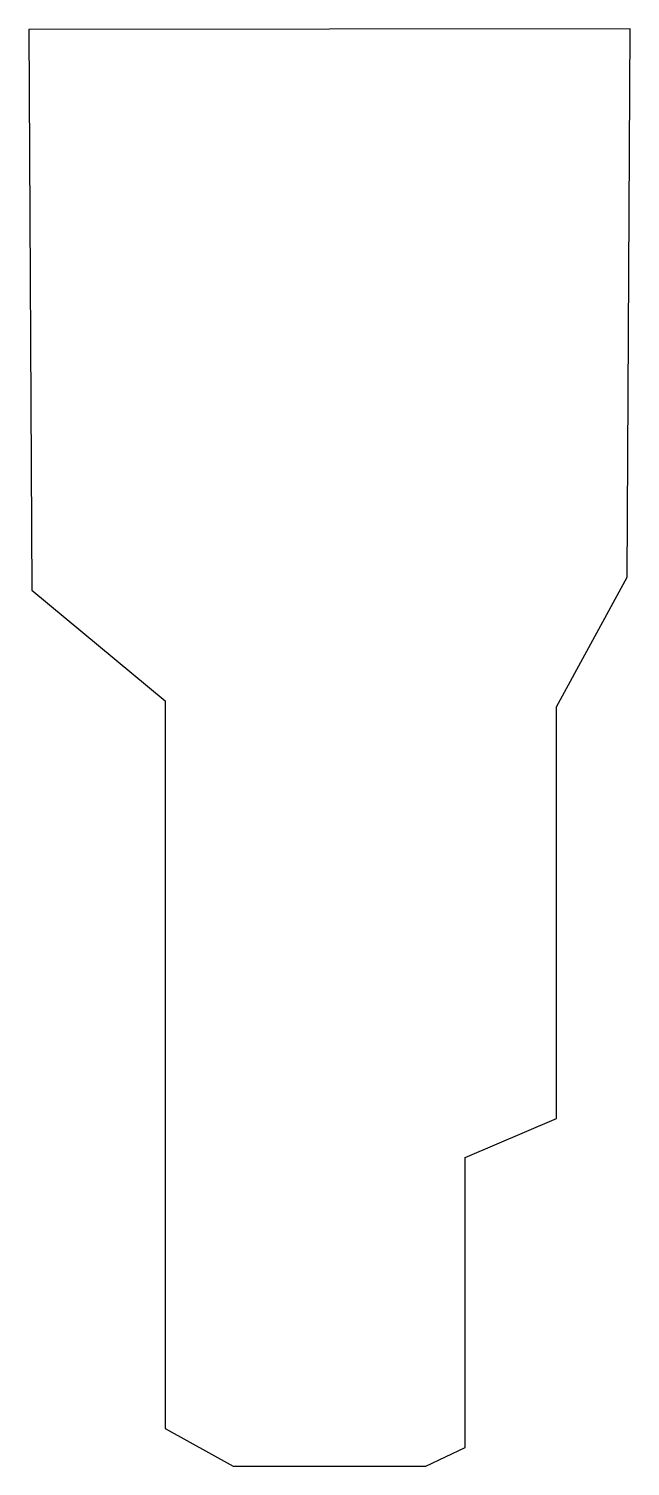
# Model space of a CAD drawing. Extents: x -0.2 to 34.2, y 0 to 82.
import ezdxf

# ---------------------------------------------------------------- set-up
doc = ezdxf.new("R2010")
doc.units = 0
doc.layers.add('Cut', color=7, linetype='CONTINUOUS')

msp = doc.modelspace()

# ---------------------------------------------------------------- linework, layer by layer
at = {"layer": 'Cut', "color": 7}
for p, q in [((34.164956, 81.98863), (-0.164972, 81.952378)), ((33.99696, 50.707316), (34.164956, 81.98863)), ((-0.164972, 81.952378), (0.003024, 49.964868)), ((29.960807, 43.32745), (33.99696, 50.707316)), ((0.003024, 49.964868), (7.622306, 43.663134)), ((7.622306, 43.663134), (7.622306, 2.160847)), ((29.960807, 19.833321), (29.960807, 43.32745)), ((24.747092, 17.624864), (29.960807, 19.833321)), ((24.747092, 1.085933), (24.747092, 17.624864)), ((7.622306, 2.160847), (11.494181, 0.011211)), ((22.489312, 0.011211), (24.747092, 1.085933)), ((11.494181, 0.011211), (22.489312, 0.011211))]:
    msp.add_line(p, q, dxfattribs=at)

doc.saveas('drawing.dxf')
